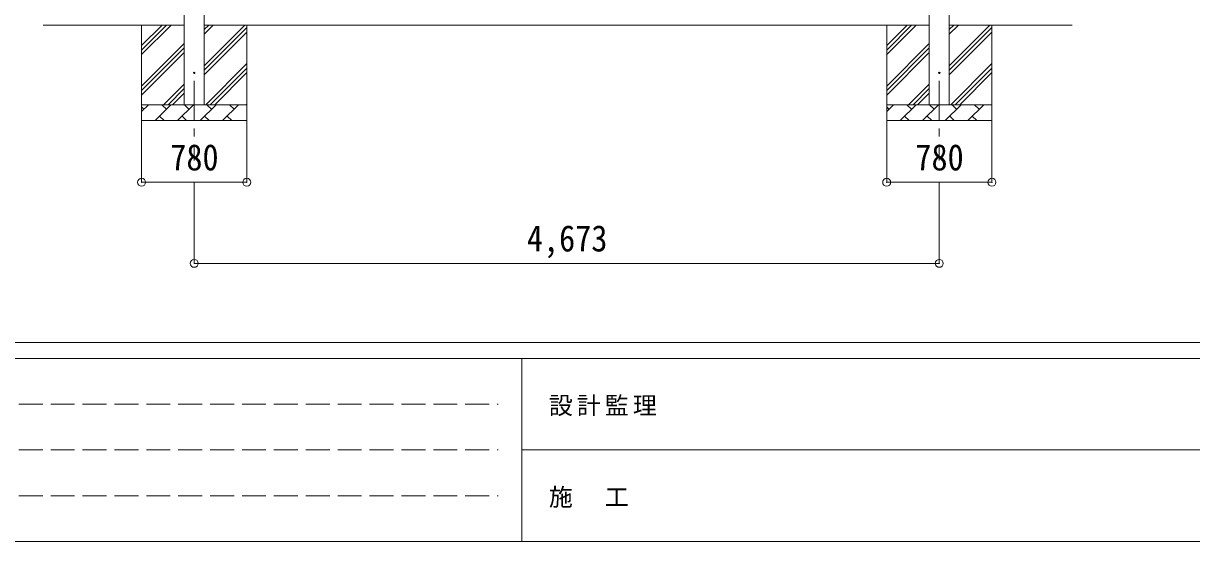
# Model space of a CAD drawing. Units: millimetres at full size, sheet at 1:50; some dimension numbers follow another scale. Extents: x -14053 to 14053, y -9700 to 9700.
# Drawn here: x -8875 to -1548, y -9700 to -6448 of the extents above; entities that cross this region are included whole.
import ezdxf
from ezdxf.enums import TextEntityAlignment as Align

# ---------------------------------------------------------------- set-up
doc = ezdxf.new("R2010")
doc.units = ezdxf.units.MM
doc.header["$LTSCALE"] = 50
doc.header["$PDMODE"] = 32
doc.header["$PDSIZE"] = 50
doc.linetypes.add('CHAIN1', pattern=[8, 5, -1, 1, -1])
doc.linetypes.add('DASHED3', pattern=[4, 3, -1])
for name, color, linetype, lineweight in [('0-0_0', 7, 'Continuous', 9), ('0-1_Defpoints', 4, 'Continuous', 9), ('0-6_PARTS1', 6, 'Continuous', 9), ('F-0', 7, 'Continuous', 9)]:
    doc.layers.add(name, color=color, linetype=linetype, lineweight=lineweight)
doc.styles.add('ＭＳ ゴシック', font='')
doc.styles.get('ＭＳ ゴシック').set_extended_font_data('MS Gothic')

msp = doc.modelspace()

# ---------------------------------------------------------------- linework, layer by layer
at = {"layer": '0-0_0'}
for p, q in [((-7866.23, -6458.82), (-8750, -6458.82)), ((-8133.73, -6458.82), (-8133.73, -7058.82)), ((-8133.73, -6643.87), (-7948.68, -6458.82)), ((-8133.73, -6615.59), (-7976.96, -6458.82)), ((-8133.73, -6587.3), (-8005.25, -6458.82)), ((-3193.23, -6458.82), (-7741.23, -6458.82)), ((-7741.23, -6713.92), (-7486.13, -6458.82)), ((-7741.23, -6515.93), (-7684.12, -6458.82)), ((-7741.23, -6487.64), (-7712.41, -6458.82)), ((-7741.23, -6742.2), (-7473.73, -6474.7)), ((-7741.23, -6770.49), (-7473.73, -6502.99)), ((-7473.73, -6458.82), (-7473.73, -7058.82)), ((-3460.73, -6458.82), (-3460.73, -7058.82)), ((-3460.73, -6643.87), (-3275.68, -6458.82)), ((-3460.73, -6615.59), (-3303.96, -6458.82)), ((-3460.73, -6587.3), (-3332.25, -6458.82)), ((-3068.23, -6458.82), (-2298.23, -6458.82)), ((-3068.23, -6713.92), (-2813.13, -6458.82)), ((-3068.23, -6515.93), (-3011.12, -6458.82)), ((-3068.23, -6487.64), (-3039.41, -6458.82)), ((-3068.23, -6742.2), (-2800.73, -6474.7)), ((-3068.23, -6770.49), (-2800.73, -6502.99)), ((-2800.73, -6458.82), (-2800.73, -7058.82)), ((-8133.73, -6841.86), (-7866.23, -6574.36)), ((-3460.73, -6841.86), (-3193.23, -6574.36)), ((-8133.73, -6870.14), (-7866.23, -6602.64)), ((-8133.73, -6898.43), (-7866.23, -6630.93)), ((-3460.73, -6870.14), (-3193.23, -6602.64)), ((-3460.73, -6898.43), (-3193.23, -6630.93)), ((-7731.57, -6958.82), (-7473.73, -6700.98)), ((-7703.29, -6958.82), (-7473.73, -6729.26)), ((-3058.57, -6958.82), (-2800.73, -6700.98)), ((-3030.29, -6958.82), (-2800.73, -6729.26)), ((-7675, -6958.82), (-7473.73, -6757.55)), ((-3002, -6958.82), (-2800.73, -6757.55)), ((-7996.13, -6958.82), (-7866.23, -6828.92)), ((-7967.85, -6958.82), (-7866.23, -6857.2)), ((-7939.56, -6958.82), (-7866.23, -6885.49)), ((-3323.13, -6958.82), (-3193.23, -6828.92)), ((-3294.85, -6958.82), (-3193.23, -6857.2)), ((-3266.56, -6958.82), (-3193.23, -6885.49)), ((-8133.73, -6958.82), (-7473.73, -6958.82)), ((-8133.73, -7001.71), (-8090.84, -6958.82)), ((-8049.42, -7058.82), (-7949.42, -6958.82)), ((-7977.97, -6987.37), (-8006.52, -6958.82)), ((-7907.99, -7058.82), (-7807.99, -6958.82)), ((-7836.55, -6987.37), (-7865.1, -6958.82)), ((-7766.57, -7058.82), (-7666.57, -6958.82)), ((-7695.13, -6987.37), (-7723.68, -6958.82)), ((-7625.15, -7058.82), (-7525.15, -6958.82)), ((-7553.7, -6987.37), (-7582.26, -6958.82)), ((-7477.01, -6958.82), (-7473.73, -6955.54)), ((-3460.73, -6958.82), (-2800.73, -6958.82)), ((-3460.73, -7001.71), (-3417.84, -6958.82)), ((-3376.42, -7058.82), (-3276.42, -6958.82)), ((-3304.97, -6987.37), (-3333.52, -6958.82)), ((-3234.99, -7058.82), (-3134.99, -6958.82)), ((-3163.55, -6987.37), (-3192.1, -6958.82)), ((-3093.57, -7058.82), (-2993.57, -6958.82)), ((-3022.13, -6987.37), (-3050.68, -6958.82)), ((-2952.15, -7058.82), (-2852.15, -6958.82)), ((-2880.7, -6987.37), (-2909.26, -6958.82)), ((-2804.01, -6958.82), (-2800.73, -6955.54)), ((-8119.39, -6987.37), (-8133.73, -6973.03)), ((-8020.86, -7030.27), (-7992.31, -7058.82)), ((-7879.44, -7030.27), (-7850.89, -7058.82)), ((-7738.02, -7030.27), (-7709.47, -7058.82)), ((-7596.6, -7030.27), (-7568.04, -7058.82)), ((-3446.39, -6987.37), (-3460.73, -6973.03)), ((-3347.86, -7030.27), (-3319.31, -7058.82)), ((-3206.44, -7030.27), (-3177.89, -7058.82)), ((-3065.02, -7030.27), (-3036.47, -7058.82)), ((-2923.6, -7030.27), (-2895.04, -7058.82)), ((-7473.73, -7058.82), (-8133.73, -7058.82)), ((-2800.73, -7058.82), (-3460.73, -7058.82))]:
    msp.add_line(p, q, dxfattribs=at)
at = {"layer": '0-1_Defpoints'}
for p, q in [((-7866.23, -6958.82), (-7866.23, -3458.82)), ((-7741.23, -3458.82), (-7741.23, -6958.82)), ((-3193.23, -6958.82), (-3193.23, -3458.82)), ((-3068.23, -3458.82), (-3068.23, -6958.82))]:
    msp.add_line(p, q, dxfattribs=at)
at = {"layer": '0-1_Defpoints', "color": 7, "linetype": 'CHAIN1'}
for p, q in [((-7803.73, -6808.82), (-7803.73, -7308.82)), ((-3130.73, -6808.82), (-3130.73, -7308.82))]:
    msp.add_line(p, q, dxfattribs=at)
at = {"layer": '0-1_Defpoints'}
for centre in [(-7803.73, -6758.82), (-3130.73, -6758.82)]:
    msp.add_circle(centre, 4.5, dxfattribs=at)
at = {"layer": '0-6_PARTS1'}
for p, q in [((-8133.73, -7445.58), (-8133.73, -7058.82)), ((-7473.73, -7445.58), (-7473.73, -7058.82)), ((-3460.73, -7445.58), (-3460.73, -7058.82)), ((-2800.73, -7445.58), (-2800.73, -7058.82)), ((-8133.73, -7445.58), (-7473.73, -7445.58)), ((-7803.73, -7954.03), (-7803.73, -7445.58)), ((-3460.73, -7445.58), (-2800.73, -7445.58)), ((-3130.73, -7954.03), (-3130.73, -7445.58)), ((-7803.73, -7954.03), (-3130.73, -7954.03))]:
    msp.add_line(p, q, dxfattribs=at)
for p in [(-8133.73, -7445.58), (-7473.73, -7445.58), (-3460.73, -7445.58), (-2800.73, -7445.58), (-7803.73, -7954.03), (-3130.73, -7954.03)]:
    msp.add_point(p, dxfattribs=at)
at = {"layer": 'F-0', "color": 5, "lineweight": 5}
for p, q in [((-14053.43, -8450), (13346.57, -8450)), ((-14053.43, -8550), (8901.98, -8550)), ((-5748.03, -8550), (-5748.03, -9700)), ((-5748.03, -9125), (4501.97, -9125)), ((-14053.43, -9700), (13346.57, -9700))]:
    msp.add_line(p, q, dxfattribs=at)
at = {"layer": 'F-0', "color": 4, "linetype": 'DASHED3'}
for p, q in [((-13903.43, -8837.5), (-5898.03, -8837.5)), ((-13903.43, -9125), (-5898.03, -9125)), ((-13903.43, -9412.5), (-5898.03, -9412.5))]:
    msp.add_line(p, q, dxfattribs=at)

# ---------------------------------------------------------------- texts
at = {"layer": '0-6_PARTS1', "color": 7, "style": 'ＭＳ ゴシック', "width": 0.9}
for s, p in [('780', (-7953.73, -7420.58)), ('780', (-3280.73, -7420.58)), ('4,673', (-5717.23, -7929.03))]:
    msp.add_text(s, height=165, dxfattribs=at).set_placement(p, align=Align.BOTTOM_LEFT)
at = {"layer": 'F-0', "char_height": 110, "attachment_point": 7, "style": 'ＭＳ ゴシック'}
for s, insert in [('\\T1.17;設計監理', (-5579.15, -8912.5)), ('\\T1.17;施\u3000工', (-5579.15, -9487.5))]:
    msp.add_mtext(s, dxfattribs=dict(at, insert=insert))

doc.saveas('drawing.dxf')
